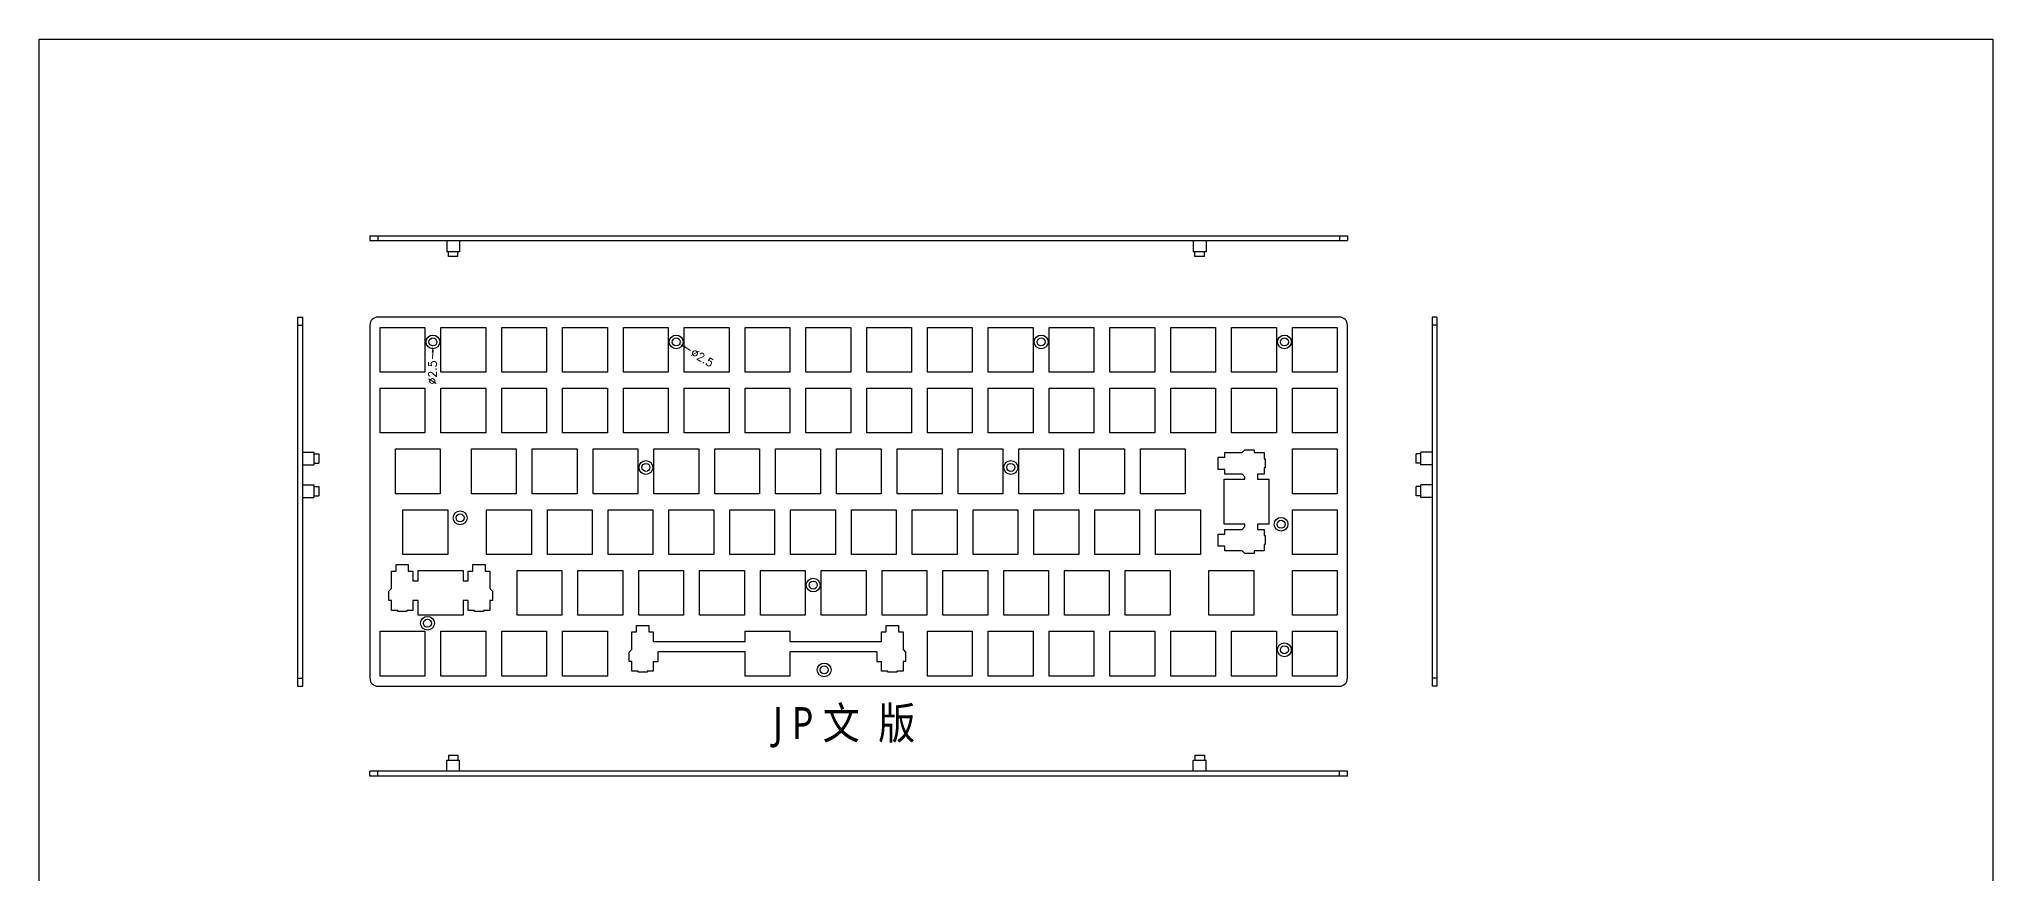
# Model space of a CAD drawing. Header units: millimetres. Extents: x 996 to 7194, y -92 to 581.
# Drawn here: x 6583 to 7194, y 320 to 581 of the extents above; entities that cross this region are included whole.
import ezdxf

# ---------------------------------------------------------------- set-up
doc = ezdxf.new("R2010")
doc.units = ezdxf.units.MM
doc.header["$LTSCALE"] = 30.734
doc.header["$PDMODE"] = 3
doc.header["$PDSIZE"] = 8
doc.layers.get('0').update_dxf_attribs({"linetype": 'CONTINUOUS'})
doc.layers.get('Defpoints').update_dxf_attribs({"linetype": 'CONTINUOUS'})
doc.layers.add('dim', color=82, linetype='CONTINUOUS', lineweight=9)
doc.styles.add('ROMANC', font='romanc.shx', dxfattribs={"bigfont": 'gbcbig.shx'})
doc.styles.get("Standard").update_dxf_attribs({"font": 'txt', "width": 0.85})
doc.dimstyles.new('YanXiu', dxfattribs={"dimtxt": 2.5, "dimasz": 2.2, "dimexe": 0.66, "dimexo": 0.66, "dimgap": 0.66, "dimtad": 0, "dimdsep": 46, "dimtxsty": 'ROMANC', "dimcen": 0, "dimclrd": 256, "dimclre": 131, "dimclrt": 42, "dimazin": 2, "dimtfac": 1, "dimtofl": 0, "dimtmove": 0, "dimatfit": 3, "dimfxl": 0, "dimlwd": 5, "dimlwe": 5, "dimarcsym": 0})

# ---------------------------------------------------------------- blocks, each defined once
blk = doc.blocks.new('*D13')
at = {"layer": 'Defpoints', "color": 0, "transparency": 16777216}
for p in [(6781.35, 486.89), (6783.48, 485.59)]:
    blk.add_point(p, dxfattribs=at)
at = {"layer": 'dim', "lineweight": 5, "transparency": 16777216}
blk.add_line((6786.9, 483.51), (6785.19, 484.55), dxfattribs=at)
at = {"layer": 'dim', "transparency": 16777216}
blk.add_solid([(6785.37, 484.84), (6785.02, 484.27), (6783.48, 485.59)], dxfattribs=at)
at = {"layer": 'dim', "color": 42, "transparency": 16777216, "insert": (6790.58, 481.27), "char_height": 2.5, "attachment_point": 5, "rotation": 328.69077, "style": 'ROMANC'}
blk.add_mtext('∅2.5', dxfattribs=at)
blk = doc.blocks.new('*D18')
at = {"layer": 'Defpoints', "color": 0, "transparency": 16777216}
for p in [(6706.4, 484.99), (6706.44, 487.49)]:
    blk.add_point(p, dxfattribs=at)
at = {"layer": 'dim', "lineweight": 5, "transparency": 16777216}
blk.add_line((6706.33, 480.99), (6706.37, 482.99), dxfattribs=at)
at = {"layer": 'dim', "transparency": 16777216}
blk.add_solid([(6706.03, 483), (6706.7, 482.99), (6706.4, 484.99)], dxfattribs=at)
at = {"layer": 'dim', "color": 42, "transparency": 16777216, "insert": (6706.27, 476.68), "char_height": 2.5, "attachment_point": 5, "rotation": 89.09978, "style": 'ROMANC'}
blk.add_mtext('∅2.5', dxfattribs=at)

msp = doc.modelspace()

# ---------------------------------------------------------------- linework, layer by layer
at = {"color": 7, "linetype": 'Continuous'}
for p, q in [((6686.716, 519.437), (6686.716, 517.937)), ((6686.716, 519.437), (6992.116, 519.437)), ((6689.216, 519.437), (6689.216, 517.937)), ((6989.616, 519.437), (6989.616, 517.937)), ((6992.116, 519.437), (6992.116, 517.937)), ((6686.716, 517.937), (6992.116, 517.937)), ((6710.731, 517.937), (6710.731, 514.437)), ((6714.731, 514.437), (6710.731, 514.437)), ((6711.231, 512.937), (6711.231, 514.437)), ((6714.231, 512.937), (6711.231, 512.937)), ((6714.231, 512.937), (6714.231, 514.437)), ((6714.731, 517.937), (6714.731, 514.437)), ((6943.946, 517.937), (6943.946, 514.437)), ((6947.946, 514.437), (6943.946, 514.437)), ((6944.446, 512.937), (6944.446, 514.437)), ((6947.446, 512.937), (6944.446, 512.937)), ((6947.446, 512.937), (6947.446, 514.437)), ((6947.946, 517.937), (6947.946, 514.437)), ((6664.243, 378.591), (6664.243, 493.991)), ((6664.243, 493.991), (6665.743, 493.991)), ((6664.243, 491.491), (6665.743, 491.491)), ((6665.743, 378.591), (6665.743, 493.991)), ((6686.716, 491.491), (6686.716, 381.091)), ((6989.616, 493.991), (6689.216, 493.991)), ((6689.916, 476.791), (6689.916, 490.791)), ((6689.916, 490.791), (6703.916, 490.791)), ((6703.916, 490.791), (6703.916, 476.791)), ((6708.916, 476.791), (6708.916, 490.791)), ((6708.916, 490.791), (6722.916, 490.791)), ((6722.916, 490.791), (6722.916, 476.791)), ((6727.916, 476.791), (6727.916, 490.791)), ((6727.916, 490.791), (6741.916, 490.791)), ((6741.916, 490.791), (6741.916, 476.791)), ((6746.916, 476.791), (6746.916, 490.791)), ((6746.916, 490.791), (6760.916, 490.791)), ((6760.916, 490.791), (6760.916, 476.791)), ((6765.916, 476.791), (6765.916, 490.791)), ((6765.916, 490.791), (6779.916, 490.791)), ((6779.916, 490.791), (6779.916, 476.791)), ((6784.916, 476.791), (6784.916, 490.791)), ((6784.916, 490.791), (6798.916, 490.791)), ((6798.916, 490.791), (6798.916, 476.791)), ((6803.916, 476.791), (6803.916, 490.791)), ((6803.916, 490.791), (6817.916, 490.791)), ((6817.916, 490.791), (6817.916, 476.791)), ((6822.916, 476.791), (6822.916, 490.791)), ((6822.916, 490.791), (6836.916, 490.791)), ((6836.916, 490.791), (6836.916, 476.791)), ((6841.916, 476.791), (6841.916, 490.791)), ((6841.916, 490.791), (6855.916, 490.791)), ((6855.916, 490.791), (6855.916, 476.791)), ((6860.916, 476.791), (6860.916, 490.791)), ((6860.916, 490.791), (6874.916, 490.791)), ((6874.916, 490.791), (6874.916, 476.791)), ((6879.916, 476.791), (6879.916, 490.791)), ((6879.916, 490.791), (6893.916, 490.791)), ((6893.916, 490.791), (6893.916, 476.791)), ((6898.916, 490.791), (6912.916, 490.791)), ((6898.916, 476.791), (6898.916, 490.791)), ((6912.916, 490.791), (6912.916, 476.791)), ((6917.916, 490.791), (6931.916, 490.791)), ((6917.916, 476.791), (6917.916, 490.791)), ((6931.916, 490.791), (6931.916, 476.791)), ((6936.916, 490.791), (6950.916, 490.791)), ((6936.916, 476.791), (6936.916, 490.791)), ((6950.916, 490.791), (6950.916, 476.791)), ((6955.916, 490.791), (6969.916, 490.791)), ((6955.916, 476.791), (6955.916, 490.791)), ((6969.916, 490.791), (6969.916, 476.791)), ((6974.916, 490.791), (6988.916, 490.791)), ((6974.916, 476.791), (6974.916, 490.791)), ((6988.916, 490.791), (6988.916, 476.791)), ((6992.116, 381.091), (6992.116, 491.491)), ((7018.54, 493.991), (7018.54, 378.591)), ((7020.04, 493.991), (7018.54, 493.991)), ((7020.04, 491.491), (7018.54, 491.491)), ((7020.04, 493.991), (7020.04, 378.591)), ((6703.916, 476.791), (6689.916, 476.791)), ((6722.916, 476.791), (6708.916, 476.791)), ((6741.916, 476.791), (6727.916, 476.791)), ((6760.916, 476.791), (6746.916, 476.791)), ((6779.916, 476.791), (6765.916, 476.791)), ((6798.916, 476.791), (6784.916, 476.791)), ((6817.916, 476.791), (6803.916, 476.791)), ((6836.916, 476.791), (6822.916, 476.791)), ((6855.916, 476.791), (6841.916, 476.791)), ((6874.916, 476.791), (6860.916, 476.791)), ((6893.916, 476.791), (6879.916, 476.791)), ((6912.916, 476.791), (6898.916, 476.791)), ((6931.916, 476.791), (6917.916, 476.791)), ((6950.916, 476.791), (6936.916, 476.791)), ((6969.916, 476.791), (6955.916, 476.791)), ((6988.916, 476.791), (6974.916, 476.791)), ((6689.916, 457.791), (6689.916, 471.791)), ((6689.916, 471.791), (6703.916, 471.791)), ((6703.916, 471.791), (6703.916, 457.791)), ((6708.916, 457.791), (6708.916, 471.791)), ((6708.916, 471.791), (6722.916, 471.791)), ((6722.916, 471.791), (6722.916, 457.791)), ((6727.916, 457.791), (6727.916, 471.791)), ((6727.916, 471.791), (6741.916, 471.791)), ((6741.916, 471.791), (6741.916, 457.791)), ((6746.916, 457.791), (6746.916, 471.791)), ((6746.916, 471.791), (6760.916, 471.791)), ((6760.916, 471.791), (6760.916, 457.791)), ((6765.916, 457.791), (6765.916, 471.791)), ((6765.916, 471.791), (6779.916, 471.791)), ((6779.916, 471.791), (6779.916, 457.791)), ((6784.916, 457.791), (6784.916, 471.791)), ((6784.916, 471.791), (6798.916, 471.791)), ((6798.916, 471.791), (6798.916, 457.791)), ((6803.916, 457.791), (6803.916, 471.791)), ((6803.916, 471.791), (6817.916, 471.791)), ((6817.916, 471.791), (6817.916, 457.791)), ((6822.916, 457.791), (6822.916, 471.791)), ((6822.916, 471.791), (6836.916, 471.791)), ((6836.916, 471.791), (6836.916, 457.791)), ((6841.916, 457.791), (6841.916, 471.791)), ((6841.916, 471.791), (6855.916, 471.791)), ((6855.916, 471.791), (6855.916, 457.791)), ((6860.916, 457.791), (6860.916, 471.791)), ((6860.916, 471.791), (6874.916, 471.791)), ((6874.916, 471.791), (6874.916, 457.791)), ((6879.916, 457.791), (6879.916, 471.791)), ((6879.916, 471.791), (6893.916, 471.791)), ((6893.916, 471.791), (6893.916, 457.791)), ((6898.916, 471.791), (6912.916, 471.791)), ((6898.916, 457.791), (6898.916, 471.791)), ((6912.916, 471.791), (6912.916, 457.791)), ((6917.916, 471.791), (6931.916, 471.791)), ((6917.916, 457.791), (6917.916, 471.791)), ((6931.916, 471.791), (6931.916, 457.791)), ((6974.916, 471.791), (6988.916, 471.791)), ((6974.916, 457.791), (6974.916, 471.791)), ((6988.916, 471.791), (6988.916, 457.791)), ((6703.916, 457.791), (6689.916, 457.791)), ((6722.916, 457.791), (6708.916, 457.791)), ((6741.916, 457.791), (6727.916, 457.791)), ((6760.916, 457.791), (6746.916, 457.791)), ((6779.916, 457.791), (6765.916, 457.791)), ((6798.916, 457.791), (6784.916, 457.791)), ((6817.916, 457.791), (6803.916, 457.791)), ((6836.916, 457.791), (6822.916, 457.791)), ((6855.916, 457.791), (6841.916, 457.791)), ((6874.916, 457.791), (6860.916, 457.791)), ((6893.916, 457.791), (6879.916, 457.791)), ((6912.916, 457.791), (6898.916, 457.791)), ((6931.916, 457.791), (6917.916, 457.791)), ((6988.916, 457.791), (6974.916, 457.791)), ((6665.743, 451.791), (6669.243, 451.791)), ((6669.243, 451.79), (6669.243, 447.792)), ((6694.681, 438.791), (6694.681, 452.791)), ((6694.681, 452.791), (6708.681, 452.791)), ((6708.681, 452.791), (6708.681, 438.791)), ((6718.446, 438.791), (6718.446, 452.791)), ((6718.446, 452.791), (6732.446, 452.791)), ((6732.446, 452.791), (6732.446, 438.791)), ((6737.446, 438.791), (6737.446, 452.791)), ((6737.446, 452.791), (6751.446, 452.791)), ((6751.446, 452.791), (6751.446, 438.791)), ((6756.446, 438.791), (6756.446, 452.791)), ((6756.446, 452.791), (6770.446, 452.791)), ((6770.446, 452.791), (6770.446, 438.791)), ((6775.446, 438.791), (6775.446, 452.791)), ((6775.446, 452.791), (6789.446, 452.791)), ((6789.446, 452.791), (6789.446, 438.791)), ((6794.446, 438.791), (6794.446, 452.791)), ((6794.446, 452.791), (6808.446, 452.791)), ((6808.446, 452.791), (6808.446, 438.791)), ((6813.446, 438.791), (6813.446, 452.791)), ((6813.446, 452.791), (6827.446, 452.791)), ((6827.446, 452.791), (6827.446, 438.791)), ((6832.446, 438.791), (6832.446, 452.791)), ((6832.446, 452.791), (6846.446, 452.791)), ((6846.446, 452.791), (6846.446, 438.791)), ((6851.446, 438.791), (6851.446, 452.791)), ((6851.446, 452.791), (6865.446, 452.791)), ((6865.446, 452.791), (6865.446, 438.791)), ((6870.446, 452.791), (6884.446, 452.791)), ((6870.446, 438.791), (6870.446, 452.791)), ((6884.446, 452.791), (6884.446, 438.791)), ((6889.446, 452.791), (6903.446, 452.791)), ((6889.446, 438.791), (6889.446, 452.791)), ((6903.446, 452.791), (6903.446, 438.791)), ((6908.446, 452.791), (6922.446, 452.791)), ((6908.446, 438.791), (6908.446, 452.791)), ((6922.446, 452.791), (6922.446, 438.791)), ((6927.446, 452.791), (6941.446, 452.791)), ((6927.446, 438.791), (6927.446, 452.791)), ((6941.446, 452.791), (6941.446, 438.791)), ((6974.916, 452.791), (6988.916, 452.791)), ((6974.916, 438.791), (6974.916, 452.791)), ((6988.916, 452.791), (6988.916, 438.791)), ((7018.54, 451.791), (7015.04, 451.791)), ((7015.04, 447.792), (7015.04, 451.79)), ((6665.743, 447.791), (6669.243, 447.791)), ((6669.243, 451.291), (6670.743, 451.291)), ((6669.243, 448.291), (6670.743, 448.291)), ((6670.743, 451.291), (6670.743, 448.291)), ((7013.54, 448.291), (7013.54, 451.291)), ((7015.04, 451.291), (7013.54, 451.291)), ((7015.04, 448.291), (7013.54, 448.291)), ((7018.54, 447.791), (7015.04, 447.791)), ((6665.743, 441.591), (6669.243, 441.591)), ((6669.243, 441.59), (6669.243, 437.592)), ((6669.243, 441.091), (6670.743, 441.091)), ((6670.743, 441.091), (6670.743, 438.091)), ((7013.54, 438.091), (7013.54, 441.091)), ((7015.04, 441.091), (7013.54, 441.091)), ((7018.54, 441.591), (7015.04, 441.591)), ((7015.04, 437.592), (7015.04, 441.59)), ((6665.743, 437.591), (6669.243, 437.591)), ((6669.243, 438.091), (6670.743, 438.091)), ((6708.681, 438.791), (6694.681, 438.791)), ((6697.061, 419.791), (6697.061, 433.791)), ((6697.061, 433.791), (6711.061, 433.791)), ((6711.061, 433.791), (6711.061, 419.791)), ((6732.446, 438.791), (6718.446, 438.791)), ((6723.161, 419.791), (6723.161, 433.791)), ((6723.161, 433.791), (6737.161, 433.791)), ((6737.161, 433.791), (6737.161, 419.791)), ((6751.446, 438.791), (6737.446, 438.791)), ((6742.161, 419.791), (6742.161, 433.791)), ((6742.161, 433.791), (6756.161, 433.791)), ((6756.161, 433.791), (6756.161, 419.791)), ((6770.446, 438.791), (6756.446, 438.791)), ((6761.161, 419.791), (6761.161, 433.791)), ((6761.161, 433.791), (6775.161, 433.791)), ((6775.161, 433.791), (6775.161, 419.791)), ((6789.446, 438.791), (6775.446, 438.791)), ((6780.161, 419.791), (6780.161, 433.791)), ((6780.161, 433.791), (6794.161, 433.791)), ((6794.161, 433.791), (6794.161, 419.791)), ((6808.446, 438.791), (6794.446, 438.791)), ((6799.161, 419.791), (6799.161, 433.791)), ((6799.161, 433.791), (6813.161, 433.791)), ((6813.161, 433.791), (6813.161, 419.791)), ((6827.446, 438.791), (6813.446, 438.791)), ((6818.161, 419.791), (6818.161, 433.791)), ((6818.161, 433.791), (6832.161, 433.791)), ((6832.161, 433.791), (6832.161, 419.791)), ((6846.446, 438.791), (6832.446, 438.791)), ((6837.161, 419.791), (6837.161, 433.791)), ((6837.161, 433.791), (6851.161, 433.791)), ((6851.161, 433.791), (6851.161, 419.791)), ((6865.446, 438.791), (6851.446, 438.791)), ((6856.161, 433.791), (6870.161, 433.791)), ((6856.161, 419.791), (6856.161, 433.791)), ((6870.161, 433.791), (6870.161, 419.791)), ((6884.446, 438.791), (6870.446, 438.791)), ((6875.161, 433.791), (6889.161, 433.791)), ((6875.161, 419.791), (6875.161, 433.791)), ((6889.161, 433.791), (6889.161, 419.791)), ((6903.446, 438.791), (6889.446, 438.791)), ((6894.161, 433.791), (6908.161, 433.791)), ((6894.161, 419.791), (6894.161, 433.791)), ((6908.161, 433.791), (6908.161, 419.791)), ((6922.446, 438.791), (6908.446, 438.791)), ((6913.161, 433.791), (6927.161, 433.791)), ((6913.161, 419.791), (6913.161, 433.791)), ((6927.161, 433.791), (6927.161, 419.791)), ((6941.446, 438.791), (6927.446, 438.791)), ((6988.916, 438.791), (6974.916, 438.791)), ((6974.916, 433.791), (6988.916, 433.791)), ((6974.916, 419.791), (6974.916, 433.791)), ((6988.916, 433.791), (6988.916, 419.791)), ((7015.04, 438.091), (7013.54, 438.091)), ((7018.54, 437.591), (7015.04, 437.591)), ((6694.921, 414.591), (6694.921, 416.641)), ((6694.921, 416.641), (6698.721, 416.641)), ((6711.061, 419.791), (6697.061, 419.791)), ((6698.721, 416.641), (6698.721, 414.591)), ((6718.921, 414.591), (6718.921, 416.641)), ((6718.921, 416.641), (6722.721, 416.641)), ((6722.721, 416.641), (6722.721, 414.591)), ((6737.161, 419.791), (6723.161, 419.791)), ((6756.161, 419.791), (6742.161, 419.791)), ((6775.161, 419.791), (6761.161, 419.791)), ((6794.161, 419.791), (6780.161, 419.791)), ((6813.161, 419.791), (6799.161, 419.791)), ((6832.161, 419.791), (6818.161, 419.791)), ((6851.161, 419.791), (6837.161, 419.791)), ((6870.161, 419.791), (6856.161, 419.791)), ((6889.161, 419.791), (6875.161, 419.791)), ((6908.161, 419.791), (6894.161, 419.791)), ((6927.161, 419.791), (6913.161, 419.791)), ((6988.916, 419.791), (6974.916, 419.791)), ((6692.646, 408.291), (6693.471, 409.116)), ((6693.471, 409.116), (6693.471, 414.591)), ((6693.471, 414.591), (6694.921, 414.591)), ((6698.721, 414.591), (6700.171, 414.591)), ((6700.171, 414.591), (6700.171, 411.591)), ((6700.171, 411.591), (6701.821, 411.591)), ((6701.821, 411.591), (6701.821, 414.791)), ((6701.821, 414.791), (6715.821, 414.791)), ((6715.821, 414.791), (6715.821, 411.591)), ((6715.821, 411.591), (6717.471, 411.591)), ((6717.471, 411.591), (6717.471, 414.591)), ((6717.471, 414.591), (6718.921, 414.591)), ((6722.721, 414.591), (6724.171, 414.591)), ((6724.171, 414.591), (6724.171, 409.116)), ((6724.171, 409.116), (6724.996, 408.291)), ((6732.711, 400.791), (6732.711, 414.791)), ((6732.711, 414.791), (6746.711, 414.791)), ((6746.711, 414.791), (6746.711, 400.791)), ((6751.711, 400.791), (6751.711, 414.791)), ((6751.711, 414.791), (6765.711, 414.791)), ((6765.711, 414.791), (6765.711, 400.791)), ((6770.711, 400.791), (6770.711, 414.791)), ((6770.711, 414.791), (6784.711, 414.791)), ((6784.711, 414.791), (6784.711, 400.791)), ((6789.711, 400.791), (6789.711, 414.791)), ((6789.711, 414.791), (6803.711, 414.791)), ((6803.711, 414.791), (6803.711, 400.791)), ((6808.711, 400.791), (6808.711, 414.791)), ((6808.711, 414.791), (6822.711, 414.791)), ((6822.711, 414.791), (6822.711, 400.791)), ((6827.711, 414.791), (6841.711, 414.791)), ((6827.711, 400.791), (6827.711, 414.791)), ((6841.711, 414.791), (6841.711, 400.791)), ((6846.711, 414.791), (6860.711, 414.791)), ((6846.711, 400.791), (6846.711, 414.791)), ((6860.711, 414.791), (6860.711, 400.791)), ((6865.711, 414.791), (6879.711, 414.791)), ((6865.711, 400.791), (6865.711, 414.791)), ((6879.711, 414.791), (6879.711, 400.791)), ((6884.711, 414.791), (6898.711, 414.791)), ((6884.711, 400.791), (6884.711, 414.791)), ((6898.711, 414.791), (6898.711, 400.791)), ((6903.711, 414.791), (6917.711, 414.791)), ((6903.711, 400.791), (6903.711, 414.791)), ((6917.711, 414.791), (6917.711, 400.791)), ((6974.916, 414.791), (6988.916, 414.791)), ((6974.916, 400.791), (6974.916, 414.791)), ((6988.916, 414.791), (6988.916, 400.791)), ((6692.646, 405.391), (6692.646, 408.291)), ((6693.471, 405.391), (6692.646, 405.391)), ((6693.471, 402.291), (6693.471, 405.391)), ((6700.171, 405.391), (6700.171, 402.291)), ((6701.821, 405.391), (6700.171, 405.391)), ((6701.821, 400.791), (6701.821, 405.391)), ((6715.821, 405.391), (6715.821, 400.791)), ((6717.471, 405.391), (6715.821, 405.391)), ((6717.471, 402.291), (6717.471, 405.391)), ((6724.171, 405.391), (6724.171, 402.291)), ((6724.996, 405.391), (6724.171, 405.391)), ((6724.996, 408.291), (6724.996, 405.391)), ((6695.421, 402.291), (6693.471, 402.291)), ((6695.421, 401.991), (6695.421, 402.291)), ((6698.221, 401.991), (6695.421, 401.991)), ((6698.221, 402.291), (6698.221, 401.991)), ((6700.171, 402.291), (6698.221, 402.291)), ((6715.821, 400.791), (6701.821, 400.791)), ((6719.421, 402.291), (6717.471, 402.291)), ((6719.421, 401.991), (6719.421, 402.291)), ((6722.221, 401.991), (6719.421, 401.991)), ((6722.221, 402.291), (6722.221, 401.991)), ((6724.171, 402.291), (6722.221, 402.291)), ((6746.711, 400.791), (6732.711, 400.791)), ((6765.711, 400.791), (6751.711, 400.791)), ((6784.711, 400.791), (6770.711, 400.791)), ((6803.711, 400.791), (6789.711, 400.791)), ((6822.711, 400.791), (6808.711, 400.791)), ((6841.711, 400.791), (6827.711, 400.791)), ((6860.711, 400.791), (6846.711, 400.791)), ((6879.711, 400.791), (6865.711, 400.791)), ((6898.711, 400.791), (6884.711, 400.791)), ((6917.711, 400.791), (6903.711, 400.791)), ((6988.916, 400.791), (6974.916, 400.791)), ((6879.916, 395.791), (6893.916, 395.791)), ((6879.916, 381.791), (6879.916, 395.791)), ((6893.916, 395.791), (6893.916, 381.791)), ((6898.916, 395.791), (6912.916, 395.791)), ((6898.916, 381.791), (6898.916, 395.791)), ((6912.916, 395.791), (6912.916, 381.791)), ((6917.916, 395.791), (6931.916, 395.791)), ((6917.916, 381.791), (6917.916, 395.791)), ((6931.916, 395.791), (6931.916, 381.791)), ((6936.916, 395.791), (6950.916, 395.791)), ((6936.916, 381.791), (6936.916, 395.791)), ((6950.916, 395.791), (6950.916, 381.791)), ((6955.916, 395.791), (6969.916, 395.791)), ((6955.916, 381.791), (6955.916, 395.791)), ((6969.916, 395.791), (6969.916, 381.791)), ((6974.916, 395.791), (6988.916, 395.791)), ((6974.916, 381.791), (6974.916, 395.791)), ((6988.916, 395.791), (6988.916, 381.791)), ((6664.243, 381.091), (6665.743, 381.091)), ((6664.243, 378.591), (6665.743, 378.591)), ((6689.216, 378.591), (6989.616, 378.591)), ((6893.916, 381.791), (6879.916, 381.791)), ((6912.916, 381.791), (6898.916, 381.791)), ((6931.916, 381.791), (6917.916, 381.791)), ((6950.916, 381.791), (6936.916, 381.791)), ((6969.916, 381.791), (6955.916, 381.791)), ((6988.916, 381.791), (6974.916, 381.791)), ((7020.04, 381.091), (7018.54, 381.091)), ((7020.04, 378.591), (7018.54, 378.591)), ((6710.731, 352.037), (6710.731, 355.537)), ((6710.731, 355.537), (6714.731, 355.537)), ((6711.231, 357.037), (6711.231, 355.537)), ((6711.231, 357.037), (6714.231, 357.037)), ((6714.231, 357.037), (6714.231, 355.537)), ((6714.731, 352.037), (6714.731, 355.537)), ((6943.946, 355.537), (6947.946, 355.537)), ((6943.946, 352.037), (6943.946, 355.537)), ((6944.446, 357.037), (6947.446, 357.037)), ((6944.446, 357.037), (6944.446, 355.537)), ((6947.446, 357.037), (6947.446, 355.537)), ((6947.946, 352.037), (6947.946, 355.537)), ((6686.716, 350.537), (6686.716, 352.037)), ((6992.116, 352.037), (6686.716, 352.037)), ((6992.116, 350.537), (6686.716, 350.537)), ((6689.216, 350.537), (6689.216, 352.037)), ((6989.616, 350.537), (6989.616, 352.037)), ((6992.116, 350.537), (6992.116, 352.037))]:
    msp.add_line(p, q, dxfattribs=at)
at = {"color": 6, "linetype": 'Continuous'}
for p, q in [((6936.916, 471.791), (6950.916, 471.791)), ((6936.916, 457.791), (6936.916, 471.791)), ((6950.916, 471.791), (6950.916, 457.791)), ((6955.916, 471.791), (6969.916, 471.791)), ((6955.916, 457.791), (6955.916, 471.791)), ((6969.916, 471.791), (6969.916, 457.791)), ((6950.916, 457.791), (6936.916, 457.791)), ((6969.916, 457.791), (6955.916, 457.791)), ((6959.255, 451.643), (6960.08, 452.468)), ((6960.08, 452.468), (6962.98, 452.468)), ((6962.98, 452.468), (6962.98, 451.643)), ((6951.73, 450.193), (6953.78, 450.193)), ((6951.73, 446.393), (6951.73, 450.193)), ((6953.78, 446.393), (6951.73, 446.393)), ((6953.78, 451.643), (6959.255, 451.643)), ((6953.78, 450.193), (6953.78, 451.643)), ((6953.78, 444.943), (6953.78, 446.393)), ((6962.98, 451.643), (6966.08, 451.643)), ((6966.08, 451.643), (6966.08, 449.693)), ((6966.08, 449.693), (6966.38, 449.693)), ((6966.38, 446.893), (6966.08, 446.893)), ((6966.08, 446.893), (6966.08, 444.943)), ((6966.38, 449.693), (6966.38, 446.893)), ((6953.58, 443.293), (6960.08, 443.293)), ((6953.58, 429.293), (6953.58, 443.293)), ((6959.18, 444.943), (6953.78, 444.943)), ((6960.08, 444.043), (6959.18, 444.943)), ((6960.08, 443.293), (6960.08, 444.043)), ((6966.08, 444.943), (6963.98, 444.943)), ((6963.98, 444.943), (6963.98, 443.293)), ((6963.98, 443.293), (6967.58, 443.293)), ((6967.58, 443.293), (6967.58, 429.293)), ((6932.161, 433.791), (6946.161, 433.791)), ((6932.161, 419.791), (6932.161, 433.791)), ((6946.161, 433.791), (6946.161, 419.791)), ((6960.08, 429.293), (6953.58, 429.293)), ((6953.78, 427.643), (6959.18, 427.643)), ((6953.78, 426.193), (6953.78, 427.643)), ((6959.18, 427.643), (6960.08, 428.543)), ((6960.08, 428.543), (6960.08, 429.293)), ((6967.58, 429.293), (6963.98, 429.293)), ((6963.98, 429.293), (6963.98, 427.643)), ((6963.98, 427.643), (6966.08, 427.643)), ((6966.08, 427.643), (6966.08, 425.693)), ((6951.73, 426.193), (6953.78, 426.193)), ((6951.73, 422.393), (6951.73, 426.193)), ((6953.78, 422.393), (6951.73, 422.393)), ((6953.78, 420.943), (6953.78, 422.393)), ((6966.08, 425.693), (6966.38, 425.693)), ((6966.38, 422.893), (6966.08, 422.893)), ((6966.08, 422.893), (6966.08, 420.943)), ((6966.38, 425.693), (6966.38, 422.893)), ((6946.161, 419.791), (6932.161, 419.791)), ((6959.255, 420.943), (6953.78, 420.943)), ((6960.08, 420.118), (6959.255, 420.943)), ((6962.98, 420.118), (6960.08, 420.118)), ((6966.08, 420.943), (6962.98, 420.943)), ((6962.98, 420.943), (6962.98, 420.118)), ((6922.711, 414.791), (6936.711, 414.791)), ((6922.711, 400.791), (6922.711, 414.791)), ((6936.711, 414.791), (6936.711, 400.791)), ((6948.814, 414.791), (6962.814, 414.791)), ((6948.814, 400.791), (6948.814, 414.791)), ((6962.814, 414.791), (6962.814, 400.791)), ((6936.711, 400.791), (6922.711, 400.791)), ((6962.814, 400.791), (6948.814, 400.791)), ((6689.916, 381.791), (6689.916, 395.791)), ((6689.916, 395.791), (6703.916, 395.791)), ((6703.916, 395.791), (6703.916, 381.791)), ((6708.916, 381.791), (6708.916, 395.791)), ((6708.916, 395.791), (6722.916, 395.791)), ((6722.916, 395.791), (6722.916, 381.791)), ((6727.916, 381.791), (6727.916, 395.791)), ((6727.916, 395.791), (6741.916, 395.791)), ((6741.916, 395.791), (6741.916, 381.791)), ((6746.916, 381.791), (6746.916, 395.791)), ((6746.916, 395.791), (6760.916, 395.791)), ((6760.916, 395.791), (6760.916, 381.791)), ((6860.916, 395.791), (6874.916, 395.791)), ((6860.916, 381.791), (6860.916, 395.791)), ((6874.916, 395.791), (6874.916, 381.791)), ((6703.916, 381.791), (6689.916, 381.791)), ((6722.916, 381.791), (6708.916, 381.791)), ((6741.916, 381.791), (6727.916, 381.791)), ((6760.916, 381.791), (6746.916, 381.791)), ((6874.916, 381.791), (6860.916, 381.791))]:
    msp.add_line(p, q, dxfattribs=at)
at = {"color": 4, "linetype": 'Continuous'}
for p, q in [((6770.016, 395.591), (6770.016, 397.641)), ((6770.016, 397.641), (6773.816, 397.641)), ((6773.816, 397.641), (6773.816, 395.591)), ((6848.016, 397.641), (6851.816, 397.641)), ((6848.016, 395.591), (6848.016, 397.641)), ((6851.816, 397.641), (6851.816, 395.591)), ((6768.566, 390.116), (6768.566, 395.591)), ((6768.566, 395.591), (6770.016, 395.591)), ((6773.816, 395.591), (6775.266, 395.591)), ((6775.266, 395.591), (6775.266, 392.591)), ((6775.266, 392.591), (6803.916, 392.591)), ((6803.916, 392.591), (6803.916, 395.791)), ((6803.916, 395.791), (6817.916, 395.791)), ((6817.916, 395.791), (6817.916, 392.591)), ((6817.916, 392.591), (6846.566, 392.591)), ((6846.566, 395.591), (6848.016, 395.591)), ((6846.566, 392.591), (6846.566, 395.591)), ((6851.816, 395.591), (6853.266, 395.591)), ((6853.266, 395.591), (6853.266, 390.116)), ((6767.741, 389.291), (6768.566, 390.116)), ((6767.741, 386.391), (6767.741, 389.291)), ((6768.566, 386.391), (6767.741, 386.391)), ((6768.566, 383.291), (6768.566, 386.391)), ((6775.266, 386.391), (6775.266, 383.291)), ((6775.266, 386.391), (6776.766, 386.391)), ((6776.766, 386.391), (6776.766, 389.391)), ((6803.916, 389.391), (6776.766, 389.391)), ((6803.916, 381.791), (6803.916, 389.391)), ((6845.066, 389.391), (6817.916, 389.391)), ((6817.916, 389.391), (6817.916, 381.791)), ((6845.066, 389.391), (6845.066, 386.391)), ((6845.066, 386.391), (6846.566, 386.391)), ((6846.566, 383.291), (6846.566, 386.391)), ((6853.266, 390.116), (6854.091, 389.291)), ((6854.091, 386.391), (6853.266, 386.391)), ((6853.266, 386.391), (6853.266, 383.291)), ((6854.091, 389.291), (6854.091, 386.391)), ((6770.516, 383.291), (6768.566, 383.291)), ((6770.516, 382.991), (6770.516, 383.291)), ((6773.316, 382.991), (6770.516, 382.991)), ((6773.316, 383.291), (6773.316, 382.991)), ((6775.266, 383.291), (6773.316, 383.291)), ((6817.916, 381.791), (6803.916, 381.791)), ((6848.516, 383.291), (6846.566, 383.291)), ((6848.516, 382.991), (6848.516, 383.291)), ((6851.316, 382.991), (6848.516, 382.991)), ((6853.266, 383.291), (6851.316, 383.291)), ((6851.316, 383.291), (6851.316, 382.991))]:
    msp.add_line(p, q, dxfattribs=at)
msp.add_lwpolyline([(6583.381, 580.908), (7193.743, 580.908), (7193.743, -62.239), (6583.381, -62.239)], close=True)
at = {"color": 7, "linetype": 'Continuous'}
for centre, radius in [((6706.416, 486.241), 2.15), ((6782.416, 486.241), 2.15), ((6896.416, 486.241), 2.15), ((6972.416, 486.241), 2.15), ((6706.416, 486.241), 1.25), ((6782.416, 486.241), 1.25), ((6896.416, 486.241), 1.25), ((6972.416, 486.241), 1.25), ((6772.946, 446.991), 2.15), ((6772.946, 446.991), 1.25), ((6886.946, 446.991), 2.15), ((6886.946, 446.991), 1.25), ((6714.916, 431.241), 2.15), ((6714.916, 431.241), 1.25), ((6971.376, 429.241), 2.15), ((6971.376, 429.241), 1.25), ((6704.711, 398.291), 2.15), ((6704.711, 398.291), 1.25), ((6972.416, 389.991), 2.15), ((6972.416, 389.991), 1.25)]:
    msp.add_circle(centre, radius, dxfattribs=at)
at = {"color": 4, "linetype": 'Continuous'}
for centre, radius in [((6825.211, 410.241), 2.15), ((6825.211, 410.241), 1.25), ((6828.636, 383.691), 1.25)]:
    msp.add_circle(centre, radius, dxfattribs=at)
at = {"color": 4}
for centre in [(6825.211, 410.241), (6828.636, 383.691)]:
    msp.add_circle(centre, 2.15, dxfattribs=at)
at = {"color": 7, "linetype": 'Continuous'}
for centre, start, end in [((6689.216, 491.491), 90, 180), ((6989.616, 491.491), 0, 90), ((6689.216, 381.091), 180, 270), ((6989.616, 381.091), 270, 0)]:
    msp.add_arc(centre, 2.5, start, end, dxfattribs=at)

# ---------------------------------------------------------------- texts
at = {"insert": (6812.693, 372.089), "char_height": 10, "width": 59.52349, "attachment_point": 1}
msp.add_mtext('{\\fMicrosoft YaHei|b0|i0|c134|p34;J P 文  版}', dxfattribs=at)

# ---------------------------------------------------------------- dimensions: what is measured, and where the dimension line sits
at = {"layer": 'dim'}
for p1, p2, picture, middle in [((6706.436, 487.491), (6706.397, 484.991), '*D18', (6706.266, 476.683)), ((6781.348, 486.891), (6783.484, 485.592), '*D13', (6790.583, 481.274))]:
    dim = msp.add_diameter_dim_2p(p1=p1, p2=p2, dimstyle='YanXiu', override={"dimasz": 2, "dimexe": 0.49975, "dimexo": 0.49975, "dimgap": 0.49975}, dxfattribs=at)
    dim.commit()
    dim.dimension.update_dxf_attribs({"geometry": picture, "text_midpoint": middle})

doc.saveas('drawing.dxf')
